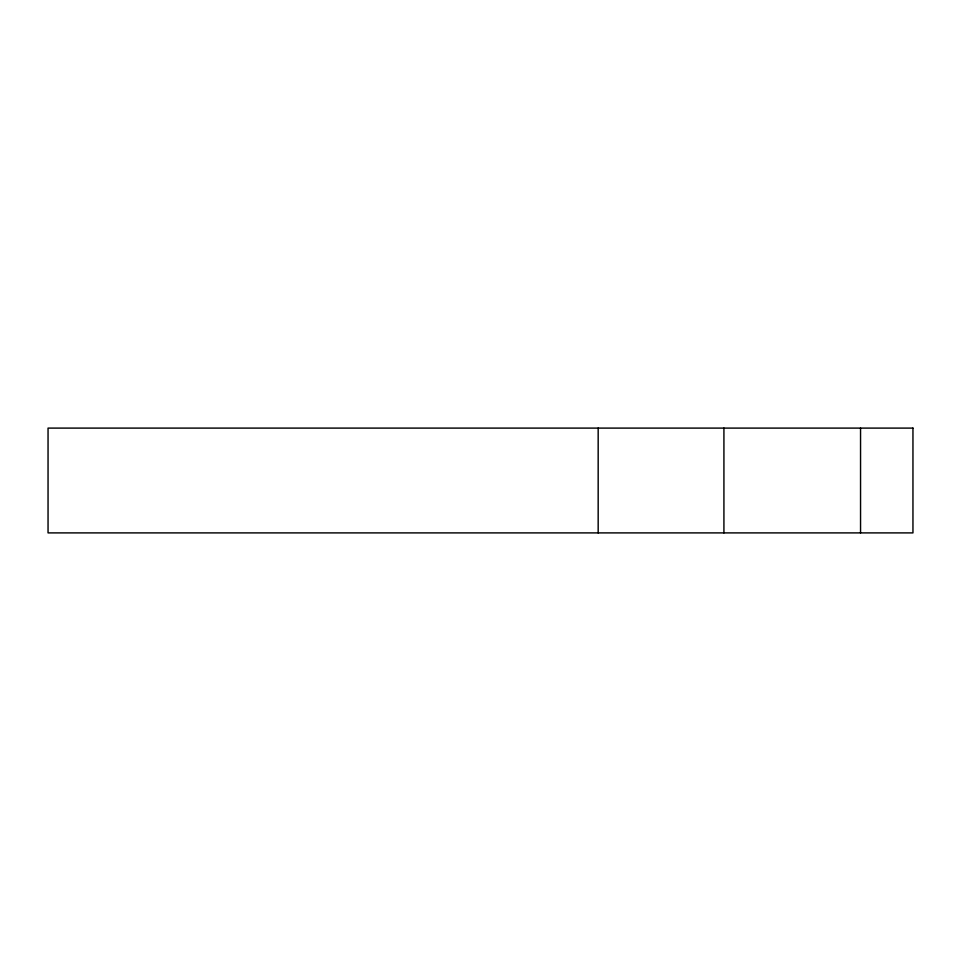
<?xml version="1.0" encoding="UTF-8"?>
<svg xmlns="http://www.w3.org/2000/svg" width="961" height="961" viewBox="0 0 961 961"><rect width="100%" height="100%" fill="white"/><g stroke="black" fill="none" stroke-linecap="round" stroke-linejoin="round"><path stroke-width="1.44" d="M860.551 428.101L860.551 532.899M723.921 428.101L723.921 532.899M598.174 428.101L598.174 532.899M912.95 428.101L48.05 428.101L48.05 532.899L912.95 532.899L912.95 428.101"/></g></svg>
